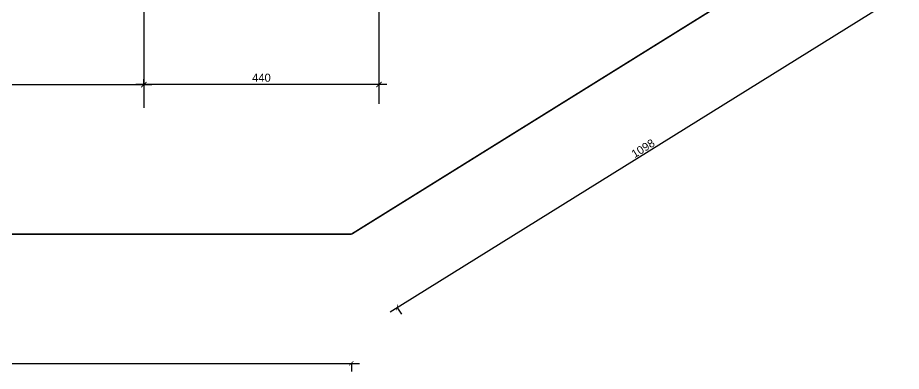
# Model space of a CAD drawing. Extents: x 250879 to 348495, y -51522 to -9360.
# Drawn here: x 303800 to 305456, y -44305 to -43642 of the extents above; entities that cross this region are included whole.
import ezdxf

# ---------------------------------------------------------------- set-up
doc = ezdxf.new("R2010")
doc.units = 0
doc.layers.get('0').update_dxf_attribs({"linetype": 'CONTINUOUS'})
doc.layers.get('DEFPOINTS').update_dxf_attribs({"color": 9, "linetype": 'CONTINUOUS'})
for name, color, linetype in [('AXIS', 1, 'CONTINUOUS'), ('WALL', 7, 'CONTINUOUS'), ('WALL1', 2, 'CONTINUOUS')]:
    doc.layers.add(name, color=color, linetype=linetype)
doc.styles.get("Standard").update_dxf_attribs({"font": 'sanss___.ttf', "height": 15})
doc.dimstyles.get("Standard").update_dxf_attribs({"dimtxt": 15, "dimasz": 10, "dimexe": 10, "dimexo": 30, "dimgap": 5, "dimtad": 1, "dimdec": 0, "dimdsep": 46, "dimtxsty": 'Standard', "dimblk1": 'ARCHTICK', "dimblk2": 'ARCHTICK', "dimsah": 1, "dimcen": 2.5, "dimdle": 15, "dimclrd": 3, "dimclre": 3, "dimclrt": 3, "dimazin": 0, "dimtfac": 1, "dimtdec": 0, "dimtmove": 2, "dimatfit": 2, "dimldrblk": 'ARCHTICK', "dimfxl": 1.0455, "dimfxlon": 1, "dimtolj": 1, "dimtzin": 0, "dimarcsym": 0})
doc.dimstyles.new('STANDARD$0', dxfattribs={"dimscale": 0, "dimtxt": 12, "dimasz": 8, "dimexe": 15, "dimexo": 0.0625, "dimgap": 2, "dimtad": 1, "dimdec": 0, "dimzin": 0, "dimdsep": 46, "dimtxsty": 'Standard', "dimblk1": 'ARCHTICK', "dimblk2": 'ARCHTICK', "dimsah": 1, "dimcen": 0.09, "dimdle": 15, "dimclrd": 3, "dimclre": 3, "dimclrt": 3, "dimazin": 0, "dimtfac": 1, "dimtdec": 0, "dimtofl": 0, "dimtmove": 1, "dimatfit": 3, "dimldrblk": 'ARCHTICK', "dimfxl": 1.0455, "dimfxlon": 1, "dimtolj": 1, "dimtzin": 0, "dimarcsym": 0})

# ---------------------------------------------------------------- blocks, each defined once
blk = doc.blocks.new('_ARCHTICK')
at = {"color": 0, "linetype": 'ByBlock', "const_width": 0.15}
blk.add_lwpolyline([(-0.5, -0.5), (0.5, 0.5)], dxfattribs=at)
blk = doc.blocks.new('*D2056')
at = {"layer": 'DEFPOINTS', "color": 0, "linetype": 'ByBlock', "ltscale": 3, "transparency": 16777216}
for p in [(303396, -43759.3), (304036.3, -43767.1), (304036.3, -43767.1)]:
    blk.add_point(p, dxfattribs=at)
at = {"layer": 'WALL1', "color": 3, "linetype": 'ByBlock', "lineweight": -2, "ltscale": 3, "transparency": 16777216}
for p, q in [((304036.3, -43767.1), (304036.3, -43757.1)), ((303381, -43767.1), (304051.3, -43767.1)), ((303396, -43767.1), (303396, -43777.1))]:
    blk.add_line(p, q, dxfattribs=at)
at = {"layer": 'WALL1', "color": 3, "linetype": 'ByBlock', "lineweight": -2, "ltscale": 3, "transparency": 16777216, "xscale": 10, "yscale": 10, "zscale": 10, "rotation": 180}
blk.add_blockref('_ARCHTICK', (303396, -43767.1), dxfattribs=at)
at = {"layer": 'WALL1', "color": 3, "linetype": 'ByBlock', "lineweight": -2, "ltscale": 3, "transparency": 16777216, "xscale": 10, "yscale": 10, "zscale": 10}
blk.add_blockref('_ARCHTICK', (304036.3, -43767.1), dxfattribs=at)
at = {"layer": 'WALL1', "color": 3, "linetype": 'ByBlock', "ltscale": 3, "transparency": 16777216, "insert": (303716.2, -43754.3), "char_height": 15, "attachment_point": 5}
blk.add_mtext('\\A1;640', dxfattribs=at)
blk = doc.blocks.new('*D2063')
at = {"layer": 'DEFPOINTS', "color": 0, "linetype": 'ByBlock', "ltscale": 3, "transparency": 16777216}
for p in [(304036.3, -43759.3), (304476.8, -43759.3), (304036.3, -43767.1)]:
    blk.add_point(p, dxfattribs=at)
at = {"layer": 'WALL1', "color": 3, "linetype": 'ByBlock', "lineweight": -2, "ltscale": 3, "transparency": 16777216}
for p, q in [((304491.8, -43767.1), (304021.3, -43767.1)), ((304036.3, -43767.1), (304036.3, -43777.1)), ((304476.8, -43767.1), (304476.8, -43777.1))]:
    blk.add_line(p, q, dxfattribs=at)
at = {"layer": 'WALL1', "color": 3, "linetype": 'ByBlock', "lineweight": -2, "ltscale": 3, "transparency": 16777216, "xscale": 10, "yscale": 10, "zscale": 10, "rotation": 180}
blk.add_blockref('_ARCHTICK', (304036.3, -43767.1), dxfattribs=at)
at = {"layer": 'WALL1', "color": 3, "linetype": 'ByBlock', "lineweight": -2, "ltscale": 3, "transparency": 16777216, "xscale": 10, "yscale": 10, "zscale": 10}
blk.add_blockref('_ARCHTICK', (304476.8, -43767.1), dxfattribs=at)
at = {"layer": 'WALL1', "color": 3, "linetype": 'ByBlock', "ltscale": 3, "transparency": 16777216, "insert": (304256.6, -43754.3), "char_height": 15, "attachment_point": 5}
blk.add_mtext('\\A1;440', dxfattribs=at)
blk = doc.blocks.new('*D24')
at = {"layer": 'DEFPOINTS', "color": 0, "linetype": 'Continuous', "transparency": 16777216}
for p in [(157318.4, -36546.7), (159235.4, -36546.7), (159235.4, -36789)]:
    blk.add_point(p, dxfattribs=at)
at = {"layer": 'WALL', "color": 3, "linetype": 'Continuous', "lineweight": -2, "transparency": 16777216}
for p, q in [((157303.4, -36789), (159250.4, -36789)), ((157318.4, -36788), (157318.4, -36804)), ((159235.4, -36788), (159235.4, -36804))]:
    blk.add_line(p, q, dxfattribs=at)
at = {"layer": 'WALL', "color": 3, "linetype": 'Continuous', "lineweight": -2, "transparency": 16777216, "xscale": 8, "yscale": 8, "zscale": 8, "rotation": 180}
blk.add_blockref('_ARCHTICK', (157318.4, -36789), dxfattribs=at)
at = {"layer": 'WALL', "color": 3, "linetype": 'Continuous', "lineweight": -2, "transparency": 16777216, "xscale": 8, "yscale": 8, "zscale": 8}
blk.add_blockref('_ARCHTICK', (159235.4, -36789), dxfattribs=at)
at = {"layer": 'WALL', "color": 3, "linetype": 'Continuous', "transparency": 16777216, "insert": (158276.9, -36779.3), "char_height": 15, "attachment_point": 5}
blk.add_mtext('\\A1;1917', dxfattribs=at)
blk = doc.blocks.new('*D25')
at = {"layer": 'DEFPOINTS', "color": 0, "linetype": 'Continuous', "transparency": 16777216}
for p in [(160167.5, -35966.3), (160253.1, -36103.8), (159235.4, -36546.7)]:
    blk.add_point(p, dxfattribs=at)
at = {"layer": 'WALL', "color": 3, "linetype": 'Continuous', "lineweight": -2, "transparency": 16777216}
for p, q in [((159308.3, -36692.1), (160265.8, -36095.8)), ((160252.5, -36102.9), (160261, -36116.5)), ((159320.5, -36683.3), (159329, -36696.9))]:
    blk.add_line(p, q, dxfattribs=at)
at = {"layer": 'WALL', "color": 3, "linetype": 'Continuous', "lineweight": -2, "transparency": 16777216, "xscale": 8, "yscale": 8, "zscale": 8}
for p, rotation in [((160253.1, -36103.8), 31.91311431411811), ((159321, -36684.2), 211.9131143141181)]:
    blk.add_blockref('_ARCHTICK', p, dxfattribs=dict(at, rotation=rotation))
at = {"layer": 'WALL', "color": 3, "linetype": 'Continuous', "transparency": 16777216, "insert": (159781.9, -36385.7), "char_height": 15, "attachment_point": 5, "rotation": 31.9131}
blk.add_mtext('\\A1;1098', dxfattribs=at)
blk = doc.blocks.new('site77')
at = {"layer": 'WALL', "linetype": 'Continuous', "const_width": 3}
for points in [[(159633.4, -32835.7), (157318.4, -32835.7), (157318.4, -36546.7), (159235.4, -36546.7)], [(159235.4, -36546.7), (160167.5, -35966.3)]]:
    blk.add_lwpolyline(points, dxfattribs=at)
at = {"layer": 'WALL', "linetype": 'Continuous'}
dim = blk.add_aligned_dim(p1=(159235.4, -36546.7), p2=(160167.5, -35966.3), distance=-162, dimstyle='STANDARD$0', override={"dimscale": 1}, dxfattribs=at)
dim.commit()
dim.dimension.update_dxf_attribs({"geometry": '*D25', "text_midpoint": (159781.9, -36385.7)})
dim = blk.add_linear_dim(base=(159235.4, -36789), p1=(157318.4, -36546.7), p2=(159235.4, -36546.7), dimstyle='STANDARD$0', override={"dimscale": 1}, dxfattribs=at)
dim.commit()
dim.dimension.update_dxf_attribs({"geometry": '*D24', "text_midpoint": (158276.9, -36779.3)})

msp = doc.modelspace()

# ---------------------------------------------------------------- linework, layer by layer
at = {"layer": 'AXIS'}
for p, q in [((304036.32984, -39780.65994), (304036.32984, -43810.85677)), ((304476.80672, -39780.65994), (304476.80672, -43803.29107))]:
    msp.add_line(p, q, dxfattribs=at)

# ---------------------------------------------------------------- block references
at = {"layer": 'WALL', "linetype": 'Continuous'}
msp.add_blockref('site77', (145189.77145, -7501.14005), dxfattribs=at)

# ---------------------------------------------------------------- dimensions: what is measured, and where the dimension line sits
at = {"layer": 'WALL1', "linetype": 'ByBlock', "ltscale": 3}
dim = msp.add_linear_dim(base=(304036.32984, -43767.07146), p1=(303396.01092, -43759.28375), p2=(304036.32984, -43767.07146), dimstyle='Standard', override={"dimtmove": 1}, dxfattribs=at)
dim.commit()
dim.dimension.update_dxf_attribs({"geometry": '*D2056', "text_midpoint": (303716.17038, -43754.33484)})
dim = msp.add_linear_dim(base=(304036.32984, -43767.07146), p1=(304476.80672, -43759.28375), p2=(304036.32984, -43759.28375), angle=180, dimstyle='Standard', dxfattribs=at)
dim.commit()
dim.dimension.update_dxf_attribs({"geometry": '*D2063', "text_midpoint": (304256.56828, -43754.34513)})

doc.saveas('drawing.dxf')
